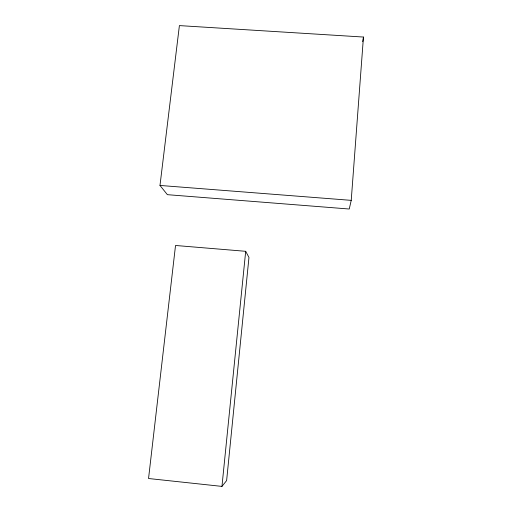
<?xml version="1.0" encoding="UTF-8"?>
<svg xmlns="http://www.w3.org/2000/svg" width="512" height="512" viewBox="0 0 512 512"><rect width="100%" height="100%" fill="white"/><g stroke="black" fill="none" stroke-linecap="round" stroke-linejoin="round"><path stroke-width="0.77" d="M351.226 200.358L363.456 37.05L179.398 25.6L159.987 185.446L167.379 194.675L349.248 209.018L351.226 200.358L159.987 185.446M221.958 486.4L245.69 251.309L175.526 245.478L148.544 478.515L221.958 486.4L226.624 480.576L248.966 257.453L245.69 251.309M362.739 41.683L363.456 37.05"/></g></svg>
